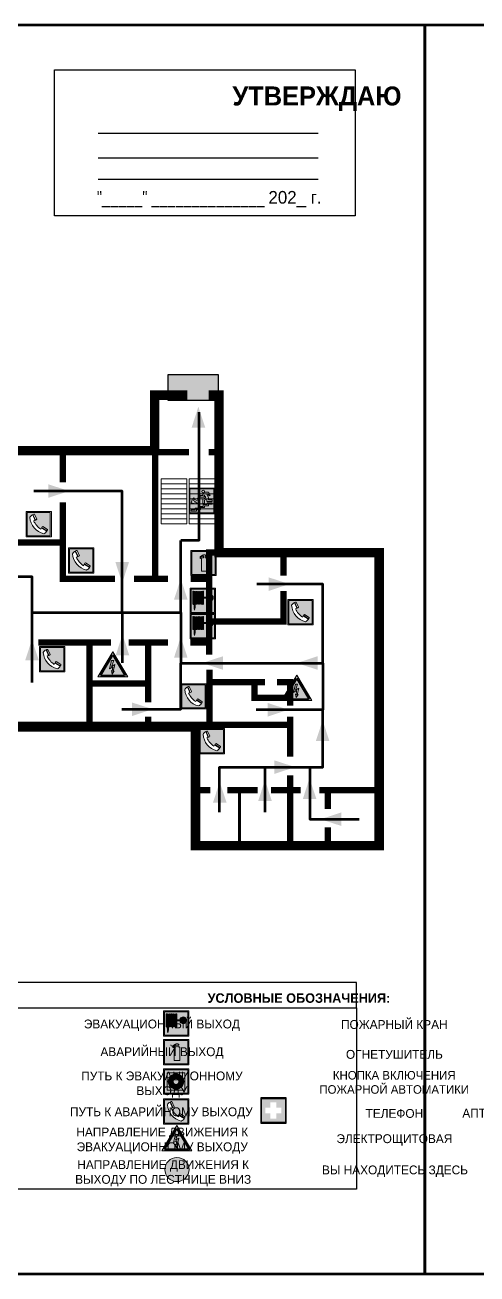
# Model space of a CAD drawing. Header units: millimetres. Extents: x 13810 to 67229, y 12374 to 21950.
# Drawn here: x 27492.9 to 27635.8, y 18689 to 19084 of the extents above; entities that cross this region are included whole.
import ezdxf

# ---------------------------------------------------------------- set-up
doc = ezdxf.new("R2010")
doc.units = ezdxf.units.MM
doc.layers.add('План_Штампы', color=7, linetype='Continuous')
doc.styles.add('обычный', font='arial.ttf')

# ---------------------------------------------------------------- blocks, each defined once
blk = doc.blocks.new('A$C456E1F9C')
at = {"lineweight": 5}
h = blk.add_hatch(color=242, dxfattribs=at)
h.paths.add_polyline_path([(0.51, -1.47), (0.51, -13.26), (12.29, -13.26), (12.29, -1.47)])
h.paths.add_polyline_path([(5.42, -4.95, -0.254479), (4.78, -5.4), (3.52, -2.53, -0.209735), (4.23, -2.4)], flags=16)
h.paths.add_polyline_path([(8.53, -8.6), (10.87, -10.17), (10.54, -10.76), (8.03, -9.13, -0.192251)], flags=16)
h.paths.add_polyline_path([(4.61, -5.49, 0.005518), (3.87, -5.72, 0.128647), (7.49, -10.01, 0.00809), (7.83, -9.33), (10.47, -10.97, -0.16736), (8.99, -12.25, -0.327862), (1.95, -3.95, -0.166952), (3.36, -2.62)], flags=16)
at = {"color": 242, "lineweight": 5}
for p, q in [((0, -13.77), (0, -0.97)), ((12.8, -0.97), (0, -0.97)), ((4.61, -5.49), (3.36, -2.62)), ((3.52, -2.53), (4.78, -5.4)), ((4.23, -2.4), (5.42, -4.95)), ((12.8, -13.77), (12.8, -0.97)), ((7.83, -9.33), (10.47, -10.97)), ((8.03, -9.13), (10.54, -10.76)), ((10.81, -10.12), (8.53, -8.6)), ((10.54, -10.76), (10.8, -10.3)), ((10.8, -10.3), (10.81, -10.12)), ((0, -13.77), (12.8, -13.77))]:
    blk.add_line(p, q, dxfattribs=at)
blk.add_lwpolyline([(0.51, -1.47), (12.29, -1.47), (12.29, -13.26), (0.51, -13.26)], close=True, dxfattribs=at)
for centre, radius, start, end in [((4.59, -5.34), 2.99, 114.28453, 152.19739), ((11.12, -3.31), 9.19, 183.99153, 256.60086), ((4.02, -3.27), 0.891, 76.32839, 123.70924), ((14.98, -39.1), 35.17, 107.14873, 108.41345), ((13.86, -0.94), 11.08, 205.55365, 234.87622), ((4.68, -4.59), 0.824, 276.9621, 334.07228), ((-13.31, 0.8), 23.44, 332.54871, 334.40268), ((8.94, -9.5), 0.989, 114.40924, 157.93883), ((7.87, -9.46), 3, 291.92908, 329.9329)]:
    blk.add_arc(centre, radius, start, end, dxfattribs=at)
blk = doc.blocks.new('A$C3E6D3DDE')
at = {"lineweight": 5}
h = blk.add_hatch(color=40, dxfattribs=at)
h.paths.add_polyline_path([(24.1, 1.45), (16.46, -11.35), (31.74, -11.35)])
h.paths.add_polyline_path([(24.09, -0.46), (30.03, -10.41), (18.14, -10.41)], flags=16)
h.paths.add_polyline_path([(24.54, -3.08), (23.41, -6.02), (25.13, -5.01), (24.33, -8.5), (24.82, -8.27), (23.79, -9.86), (23.4, -8.04), (23.8, -8.43), (24.04, -6.29), (22.39, -7.25), (23.44, -3.08)], flags=0)
h = blk.add_hatch(color=256, dxfattribs=at)
h.paths.add_polyline_path([(24.37, 0.03, 0.567511), (23.82, 0.03), (17.59, -10.4, 0.582454), (17.86, -10.88), (30.32, -10.88, 0.582149), (30.6, -10.4)])
h.paths.add_polyline_path([(24.09, -0.46), (18.14, -10.41), (30.03, -10.41)], flags=16)
h.paths.add_polyline_path([(24.54, -3.08), (23.41, -6.02), (25.13, -5.01), (24.33, -8.5), (24.82, -8.27), (23.79, -9.86), (23.4, -8.04), (23.8, -8.43), (24.04, -6.29), (22.39, -7.25), (23.44, -3.08)], flags=0)
h = blk.add_hatch(color=40, dxfattribs=at)
h.paths.add_polyline_path([(24.09, -0.46), (18.14, -10.41), (30.03, -10.41)])
h.paths.add_polyline_path([(24.82, -8.27), (23.79, -9.86), (23.4, -8.04), (23.8, -8.43), (24.04, -6.29), (22.39, -7.25), (23.44, -3.08), (24.54, -3.08), (23.41, -6.02), (25.13, -5.01), (24.33, -8.5)], flags=16)
at = {"color": 40, "lineweight": 5}
for p, q in [((16.46, -11.35), (24.1, 1.45)), ((24.1, 1.45), (31.74, -11.35))]:
    blk.add_line(p, q, dxfattribs=at)
at = {"lineweight": 5}
for p, q in [((17.59, -10.4), (23.82, 0.03)), ((24.37, 0.03), (30.6, -10.4)), ((18.14, -10.41), (24.09, -0.46)), ((23.44, -3.08), (22.39, -7.25)), ((22.39, -7.25), (24.04, -6.29)), ((23.41, -6.02), (24.54, -3.08)), ((25.13, -5.01), (23.41, -6.02)), ((24.54, -3.08), (23.44, -3.08)), ((24.04, -6.29), (23.8, -8.43)), ((24.09, -0.46), (30.03, -10.41)), ((24.33, -8.5), (25.13, -5.01)), ((17.86, -10.88), (30.32, -10.88)), ((18.14, -10.41), (30.03, -10.41)), ((23.8, -8.43), (23.4, -8.04)), ((23.4, -8.04), (23.79, -9.86)), ((23.79, -9.86), (24.82, -8.27)), ((24.82, -8.27), (24.33, -8.5))]:
    blk.add_line(p, q, dxfattribs=at)
at = {"color": 50, "lineweight": 5}
blk.add_line((31.74, -11.35), (16.46, -11.35), dxfattribs=at)
blk = doc.blocks.new('A$C37112FD5')
at = {"true_color": 0xf5f5ff}
h = blk.add_hatch(color=7, dxfattribs=at)
h.dxf.hatch_style = 1
h.paths.add_polyline_path([(12.8, -7.4), (0, -7.4), (0, -20.2), (12.8, -20.2)])
h.paths.add_polyline_path([(12.29, -7.91), (12.29, -19.69), (0.51, -19.69), (0.51, -7.91)], flags=16)
h.paths.add_polyline_path([(4.98, -9.04, -0.42597), (5.17, -9.22), (5.17, -12.25), (5.17, -15.29, -0.432244), (4.98, -15.47), (4.83, -15.47, -0.42597), (4.64, -15.29), (4.64, -12.25), (4.64, -9.22, -0.432244), (4.83, -9.04)], flags=0)
h.paths.add_polyline_path([(4.28, -9.22), (4.28, -12.25), (4.28, -15.29, -0.432244), (4.09, -15.47), (3.94, -15.47, -0.42597), (3.75, -15.29), (3.75, -12.25), (3.75, -9.22, -0.432244), (3.94, -9.04), (4.09, -9.04, -0.42597)], flags=0)
h.paths.add_polyline_path([(5.72, -9.04), (5.87, -9.04, -0.42597), (6.06, -9.22), (6.06, -12.25), (6.06, -15.29, -0.432244), (5.87, -15.47), (5.72, -15.47, -0.42597), (5.53, -15.29), (5.53, -12.25), (5.53, -9.22, -0.432244)], flags=0)
h.paths.add_polyline_path([(6.42, -8.9), (6.5, -8.9, -0.42597), (6.69, -9.08), (6.69, -12.03), (8.21, -12.03, -15.824349), (8.21, -12.47), (6.69, -12.47), (6.69, -15.42, -0.432244), (6.5, -15.6), (6.42, -15.6)], flags=0)
h.paths.add_polyline_path([(3.39, -9.22), (3.39, -12.25), (3.39, -15.29, -0.432244), (3.2, -15.47), (3.05, -15.47, -0.42597), (2.85, -15.29), (2.85, -12.25), (2.85, -9.22, -0.432244), (3.05, -9.04), (3.2, -9.04, -0.42597)], flags=0)
h.paths.add_polyline_path([(2.5, -9.22), (2.5, -16.71), (1.96, -16.71), (1.96, -9.22, -0.432244), (2.15, -9.04), (2.31, -9.04, -0.42597)], flags=0)
h.paths.add_polyline_path([(1.61, -8.9), (1.61, -15.6), (1.57, -15.6, -0.42597), (1.37, -15.42), (1.37, -12.03), (1.37, -9.09, -0.432244), (1.57, -8.9)], flags=0)
h.paths.add_polyline_path([(9.76, -10.81), (9.76, -12.03), (8.49, -12.03, -0.336371)], flags=0)
h.paths.add_polyline_path([(8.49, -12.47), (9.76, -12.47), (9.76, -13.7, -0.336371)], flags=0)
h.paths.add_polyline_path([(10.11, -10.81, -0.336371), (11.38, -12.03), (10.11, -12.03)], flags=0)
h.paths.add_polyline_path([(10.11, -12.47), (11.38, -12.47, -0.336371), (10.11, -13.7)], flags=0)
h.paths.add_polyline_path([(2.5, -16.84), (2.5, -17.05), (1.97, -17.05), (1.97, -16.84)], flags=0)
h.paths.add_polyline_path([(2.5, -17.24, -0.033778), (2.24, -18.6, -0.033778), (1.97, -17.24)], flags=0)
h = blk.add_hatch(color=242)
h.dxf.hatch_style = 1
h.paths.add_polyline_path([(12.29, -7.91), (0.51, -7.91), (0.51, -19.69), (12.29, -19.69)])
h.paths.add_polyline_path([(6.42, -15.6), (6.42, -8.9), (6.5, -8.9, -0.42597), (6.69, -9.08), (6.69, -12.03), (8.21, -12.03, -15.824349), (8.21, -12.47), (6.69, -12.47), (6.69, -15.42, -0.432244), (6.5, -15.6)], flags=16)
h.paths.add_polyline_path([(5.87, -15.47), (5.72, -15.47, -0.42597), (5.53, -15.29), (5.53, -12.25), (5.53, -9.22, -0.432244), (5.72, -9.04), (5.87, -9.04, -0.42597), (6.06, -9.22), (6.06, -12.25), (6.06, -15.29, -0.432244)], flags=16)
h.paths.add_polyline_path([(4.98, -15.47), (4.83, -15.47, -0.42597), (4.64, -15.29), (4.64, -12.25), (4.64, -9.22, -0.432244), (4.83, -9.04), (4.98, -9.04, -0.42597), (5.17, -9.22), (5.17, -12.25), (5.17, -15.29, -0.432244)], flags=16)
h.paths.add_polyline_path([(4.09, -15.47), (3.94, -15.47, -0.42597), (3.75, -15.29), (3.75, -12.25), (3.75, -9.22, -0.432244), (3.94, -9.04), (4.09, -9.04, -0.42597), (4.28, -9.22), (4.28, -12.25), (4.28, -15.29, -0.432244)], flags=16)
h.paths.add_polyline_path([(3.2, -15.47), (3.05, -15.47, -0.42597), (2.85, -15.29), (2.85, -12.25), (2.85, -9.22, -0.432244), (3.05, -9.04), (3.2, -9.04, -0.42597), (3.39, -9.22), (3.39, -12.25), (3.39, -15.29, -0.432244)], flags=16)
h.paths.add_polyline_path([(2.5, -17.05), (1.97, -17.05), (1.97, -16.84), (2.5, -16.84)], flags=16)
h.paths.add_polyline_path([(2.5, -17.24, -0.033778), (2.24, -18.6, -0.033778), (1.97, -17.24)], flags=16)
h.paths.add_polyline_path([(2.5, -16.71), (1.96, -16.71), (1.96, -9.22, -0.432244), (2.15, -9.04), (2.31, -9.04, -0.42597), (2.5, -9.22)], flags=16)
h.paths.add_polyline_path([(1.61, -15.6), (1.57, -15.6, -0.42597), (1.37, -15.42), (1.37, -12.03), (1.37, -9.09, -0.432244), (1.57, -8.9), (1.61, -8.9)], flags=16)
h.paths.add_polyline_path([(8.49, -12.47), (9.76, -12.47), (9.76, -13.7, -0.336371)], flags=0)
h.paths.add_polyline_path([(10.11, -13.7), (10.11, -12.47), (11.38, -12.47, -0.336371)], flags=0)
h.paths.add_polyline_path([(8.49, -12.03, -0.336371), (9.76, -10.81), (9.76, -12.03)], flags=0)
h.paths.add_polyline_path([(10.11, -12.03), (10.11, -10.81, -0.336371), (11.38, -12.03)], flags=0)
h = blk.add_hatch(color=7, dxfattribs=at)
h.dxf.hatch_style = 1
h.paths.add_polyline_path([(1.61, -8.9), (1.57, -8.9, 0.432244), (1.37, -9.09), (1.37, -12.03), (1.37, -15.42, 0.42597), (1.57, -15.6), (1.61, -15.6)])
h.paths.add_polyline_path([(2.5, -9.22, 0.42597), (2.31, -9.04), (2.15, -9.04, 0.432244), (1.96, -9.22), (1.96, -16.71), (2.5, -16.71)])
h.paths.add_polyline_path([(2.5, -16.84), (1.97, -16.84), (1.97, -17.05), (2.5, -17.05)])
h.paths.add_polyline_path([(2.5, -17.24), (1.97, -17.24, 0.033778), (2.24, -18.6, 0.033778)])
h.paths.add_polyline_path([(3.39, -12.25), (3.39, -9.22, 0.42597), (3.2, -9.04), (3.05, -9.04, 0.432244), (2.85, -9.22), (2.85, -12.25), (2.85, -15.29, 0.42597), (3.05, -15.47), (3.2, -15.47, 0.432244), (3.39, -15.29)])
h.paths.add_polyline_path([(4.28, -12.25), (4.28, -9.22, 0.42597), (4.09, -9.04), (3.94, -9.04, 0.432244), (3.75, -9.22), (3.75, -12.25), (3.75, -15.29, 0.42597), (3.94, -15.47), (4.09, -15.47, 0.432244), (4.28, -15.29)])
h.paths.add_polyline_path([(5.17, -12.25), (5.17, -9.22, 0.42597), (4.98, -9.04), (4.83, -9.04, 0.432244), (4.64, -9.22), (4.64, -12.25), (4.64, -15.29, 0.42597), (4.83, -15.47), (4.98, -15.47, 0.432244), (5.17, -15.29)])
h.paths.add_polyline_path([(6.06, -12.25), (6.06, -9.22, 0.42597), (5.87, -9.04), (5.72, -9.04, 0.432244), (5.53, -9.22), (5.53, -12.25), (5.53, -15.29, 0.42597), (5.72, -15.47), (5.87, -15.47, 0.432244), (6.06, -15.29)])
h.paths.add_polyline_path([(6.69, -12.47), (8.21, -12.47, 15.824349), (8.21, -12.03), (6.69, -12.03), (6.69, -9.08, 0.42597), (6.5, -8.9), (6.42, -8.9), (6.42, -15.6), (6.5, -15.6, 0.432244), (6.69, -15.42)])
h.paths.add_polyline_path([(8.49, -12.47), (9.76, -12.47), (9.76, -13.7, -0.336371)], flags=16)
h.paths.add_polyline_path([(8.49, -12.03, -0.336371), (9.76, -10.81), (9.76, -12.03)], flags=16)
h.paths.add_polyline_path([(10.11, -12.47), (11.38, -12.47, -0.336371), (10.11, -13.7)], flags=16)
h.paths.add_polyline_path([(10.11, -12.03), (10.11, -10.81, -0.336371), (11.38, -12.03)], flags=16)
h = blk.add_hatch(color=242)
h.dxf.hatch_style = 1
h.paths.add_polyline_path([(9.76, -10.81, 0.336371), (8.49, -12.03), (9.76, -12.03)])
h.paths.add_polyline_path([(10.11, -10.81), (10.11, -12.03), (11.38, -12.03, 0.336371)])
h.paths.add_polyline_path([(11.38, -12.47), (10.11, -12.47), (10.11, -13.7, 0.336371)])
h.paths.add_polyline_path([(9.76, -12.47), (8.49, -12.47, 0.336371), (9.76, -13.7)])
at = {"color": 242, "lineweight": 5}
for p, q in [((0, -20.2), (0, -7.4)), ((0, -7.4), (12.8, -7.4)), ((1.37, -12.03), (1.37, -9.08)), ((1.37, -12.03), (1.37, -15.42)), ((1.57, -8.9), (1.61, -8.9)), ((1.61, -8.9), (1.61, -15.6)), ((1.96, -16.71), (1.96, -9.22)), ((2.15, -9.04), (2.31, -9.04)), ((2.5, -16.71), (2.5, -9.22)), ((2.85, -12.25), (2.85, -9.22)), ((2.85, -12.25), (2.85, -15.29)), ((3.05, -9.04), (3.2, -9.04)), ((3.39, -12.25), (3.39, -9.22)), ((3.39, -12.25), (3.39, -15.29)), ((3.75, -12.25), (3.75, -9.22)), ((3.75, -12.25), (3.75, -15.29)), ((3.94, -9.04), (4.09, -9.04)), ((4.28, -12.25), (4.28, -9.22)), ((4.28, -12.25), (4.28, -15.29)), ((4.64, -12.25), (4.64, -9.22)), ((4.64, -12.25), (4.64, -15.29)), ((4.83, -9.04), (4.98, -9.04)), ((5.17, -12.25), (5.17, -9.22)), ((5.17, -12.25), (5.17, -15.29)), ((5.53, -12.25), (5.53, -9.22)), ((5.53, -12.25), (5.53, -15.29)), ((5.72, -9.04), (5.87, -9.04)), ((6.06, -12.25), (6.06, -9.22)), ((6.06, -12.25), (6.06, -15.29)), ((6.42, -8.9), (6.42, -15.6)), ((6.5, -8.9), (6.42, -8.9)), ((6.69, -12.03), (6.69, -9.08)), ((8.21, -12.03), (6.69, -12.03)), ((8.21, -12.47), (6.69, -12.47)), ((6.69, -12.47), (6.69, -15.42)), ((9.76, -12.03), (8.49, -12.03)), ((9.76, -12.47), (8.49, -12.47)), ((9.76, -10.81), (9.76, -12.03)), ((9.76, -12.47), (9.76, -13.7)), ((10.11, -10.81), (10.11, -12.03)), ((11.38, -12.03), (10.11, -12.03)), ((11.38, -12.47), (10.11, -12.47)), ((10.11, -12.47), (10.11, -13.7)), ((12.8, -20.2), (12.8, -7.4)), ((1.57, -15.6), (1.61, -15.6)), ((1.96, -16.71), (2.5, -16.71)), ((1.97, -16.84), (2.5, -16.84)), ((1.97, -17.05), (1.97, -16.84)), ((2.5, -17.05), (1.97, -17.05)), ((1.97, -17.24), (2.5, -17.24)), ((2.5, -16.84), (2.5, -17.05)), ((3.05, -15.47), (3.2, -15.47)), ((3.94, -15.47), (4.09, -15.47)), ((4.83, -15.47), (4.98, -15.47)), ((5.72, -15.47), (5.87, -15.47)), ((6.42, -15.6), (6.5, -15.6)), ((0, -20.2), (12.8, -20.2))]:
    blk.add_line(p, q, dxfattribs=at)
blk.add_lwpolyline([(0.51, -7.91), (12.29, -7.91), (12.29, -19.69), (0.51, -19.69)], close=True, dxfattribs=at)
for centre, radius, start, end in [((1.56, -9.09), 0.182, 87.10267, 180.60715), ((2.15, -9.22), 0.182, 87.10267, 180.60715), ((2.32, -9.22), 0.182, 359.39285, 92.89733), ((3.04, -9.22), 0.182, 87.10267, 180.60715), ((3.21, -9.22), 0.182, 359.39285, 92.89733), ((3.93, -9.22), 0.182, 87.10267, 180.60715), ((4.1, -9.22), 0.182, 359.39285, 92.89733), ((4.82, -9.22), 0.182, 87.10267, 180.60715), ((4.99, -9.22), 0.182, 359.39285, 92.89733), ((5.71, -9.22), 0.182, 87.10267, 180.60715), ((5.88, -9.22), 0.182, 359.39285, 92.89733), ((6.51, -9.09), 0.182, 359.39285, 92.89733), ((9.93, -12.25), 1.74, 187.23185, 172.76815), ((9.93, -12.25), 1.46, 96.99266, 171.35851), ((9.93, -12.25), 1.46, 188.64149, 263.00734), ((9.93, -12.25), 1.46, 8.64149, 83.00734), ((9.93, -12.25), 1.46, 276.99266, 351.35851), ((1.56, -15.42), 0.182, 179.39285, 272.89733), ((12.17, -15.98), 10.27, 187.04098, 194.7793), ((-7.7, -15.98), 10.27, 345.2207, 352.95902), ((3.04, -15.29), 0.182, 179.39285, 272.89733), ((3.21, -15.29), 0.182, 267.10267, 0.60715), ((3.93, -15.29), 0.182, 179.39285, 272.89733), ((4.1, -15.29), 0.182, 267.10267, 0.60715), ((4.82, -15.29), 0.182, 179.39285, 272.89733), ((4.99, -15.29), 0.182, 267.10267, 0.60715), ((5.71, -15.29), 0.182, 179.39285, 272.89733), ((5.88, -15.29), 0.182, 267.10267, 0.60715), ((6.51, -15.42), 0.182, 267.10267, 0.60715)]:
    blk.add_arc(centre, radius, start, end, dxfattribs=at)
blk = doc.blocks.new('A$C7B4425F7')
at = {"true_color": 0xffffff}
blk.add_hatch(color=7, dxfattribs=at).paths.add_polyline_path([(0, 0), (-16, 0), (-16, -8), (0, -8)])
h = blk.add_hatch(color=126)
h.paths.add_polyline_path([(-0.2, -0.2), (-15.8, -0.2), (-15.8, -7.8), (-0.2, -7.8)])
h.paths.add_polyline_path([(-11.76, -2.03), (-11.76, -3.66), (-11.17, -3.66, -0.568275), (-11.17, -6.18), (-12.58, -6.18), (-12.58, -2.03)], flags=16)
h.paths.add_polyline_path([(-13.33, -4.12, -0.495768), (-13.59, -6.18), (-15.03, -6.18), (-15.03, -2.03), (-13.59, -2.03, -0.487973)], flags=16)
h.paths.add_polyline_path([(-10.25, -2.03), (-9.48, -2.03), (-9.48, -6.18), (-10.25, -6.18)], flags=16)
h.paths.add_polyline_path([(-13.84, -3.69), (-14.24, -3.69), (-14.24, -3.03), (-13.9, -3.03, -0.692621)], flags=0)
h.paths.add_polyline_path([(-9.15, -2.03), (-8.4, -2.03), (-8.04, -3.07), (-7.68, -2.03), (-6.93, -2.03), (-7.64, -4.1), (-6.93, -6.18), (-7.68, -6.18), (-8.04, -5.14), (-8.4, -6.18), (-9.15, -6.18), (-8.44, -4.1)], flags=16)
h.paths.add_polyline_path([(-11.76, -4.46), (-11.42, -4.46, -0.692621), (-11.36, -5.12), (-11.76, -5.12)], flags=0)
h.paths.add_polyline_path([(-13.9, -5.2), (-14.24, -5.2), (-14.24, -4.55), (-13.84, -4.55, -0.708038)], flags=0)
edge = h.paths.add_edge_path(flags=16)
edge.add_ellipse((-5.51, -4.08), major_axis=(0, 2.05), ratio=0.586184, start_angle=0, end_angle=360)
edge = h.paths.add_edge_path(flags=0)
edge.add_ellipse((-5.51, -4.08), major_axis=(0, 1.14), ratio=0.454828, start_angle=0, end_angle=360)
h.paths.add_polyline_path([(-4.13, -4.96, 0.377264), (-3.48, -4.52, 0.0555), (-3.16, -2.03), (-1.66, -2.03), (-1.66, -4.96), (-0.96, -4.96), (-0.96, -7.01), (-1.75, -7.01), (-1.75, -6.18), (-3.3, -6.18), (-3.3, -7.02), (-4.13, -7.02)], flags=16)
h.paths.add_polyline_path([(-2.73, -2.91), (-2.28, -2.91), (-2.28, -4.96), (-3.05, -4.96, 0.079136)], flags=0)
at = {"color": 126}
blk.add_lwpolyline([(-16, -8), (0, -8), (0, 0), (-16, 0)], close=True, dxfattribs=at)
blk = doc.blocks.new('вниз 3')
at = {"lineweight": 0, "true_color": 0xffffff}
h = blk.add_hatch(color=7, dxfattribs=at)
h.dxf.hatch_style = 1
h.paths.add_polyline_path([(40997.5, -4475.69), (40997.25, -4475.28), (40995.76, -4476.15), (40995.97, -4475.23), (40995.39, -4475.56), (40995.05, -4476.83), (40996.33, -4477.17), (40996.91, -4476.83), (40996, -4476.55)], flags=0)
h.paths.add_polyline_path([(40999.81, -4473.95), (41000.22, -4473.95), (41000.64, -4474.67), (41001.03, -4474.43), (41000.46, -4473.49), (41000.42, -4473.49), (40999.43, -4473.49), (40998.68, -4473.92), (40998.68, -4474.57), (40997.88, -4474.57), (40997.88, -4475), (40999.14, -4475), (40999.14, -4474.43), (40999.14, -4474.38), (40999.59, -4475.15), (40998.72, -4475.67), (40998.72, -4477.06), (40999.24, -4477.06), (40999.24, -4475.96), (40999.95, -4475.56), (40999.95, -4476.43), (41001.61, -4476.43), (41001.61, -4475.88), (41000.47, -4475.88), (41000.47, -4475.12)], flags=0)
h.paths.add_polyline_path([(40999.2, -4473.24, 1), (40998.35, -4473.24, 1)], flags=0)
h.paths.add_polyline_path([(41000.46, -4477.26), (41001.69, -4477.26), (41001.69, -4476.84), (41000.03, -4476.84), (41000.03, -4477.39), (40998.78, -4477.39), (40998.78, -4477.95), (40997.53, -4477.95), (40997.53, -4478.5), (40996.29, -4478.5), (40996.29, -4479.06), (40995.05, -4479.06), (40995.05, -4479.48), (40995.29, -4479.48), (40996.72, -4479.48), (40996.72, -4478.92), (40997.97, -4478.92), (40997.97, -4478.36), (40999.2, -4478.36), (40999.2, -4477.81), (41000.46, -4477.81)], flags=0)
h.paths.add_polyline_path([(41002.37, -4472.17), (40994.37, -4472.17), (40994.37, -4480.17), (41002.37, -4480.17)])
h.paths.add_polyline_path([(41002.16, -4479.96), (40994.57, -4479.96), (40994.57, -4472.37), (41002.16, -4472.37)], flags=16)
h.paths.add_polyline_path([(41001.61, -4475.88), (41001.61, -4476.43), (40999.95, -4476.43), (40999.95, -4475.56), (40999.24, -4475.96), (40999.24, -4477.06), (40998.72, -4477.06), (40998.72, -4475.67), (40999.59, -4475.15), (40999.14, -4474.38), (40999.14, -4474.43), (40999.14, -4475), (40997.88, -4475), (40997.88, -4474.57), (40998.68, -4474.57), (40998.68, -4473.92), (40999.43, -4473.49), (41000.42, -4473.49), (41000.46, -4473.49), (41001.03, -4474.43), (41000.64, -4474.67), (41000.22, -4473.95), (40999.81, -4473.95), (41000.47, -4475.12), (41000.47, -4475.88)], flags=0)
h.paths.add_polyline_path([(41001.69, -4476.84), (41001.69, -4477.26), (41000.46, -4477.26), (41000.46, -4477.81), (40999.2, -4477.81), (40999.2, -4478.36), (40997.97, -4478.36), (40997.97, -4478.92), (40996.72, -4478.92), (40996.72, -4479.48), (40995.05, -4479.48), (40995.05, -4479.06), (40996.29, -4479.06), (40996.29, -4478.5), (40997.53, -4478.5), (40997.53, -4477.95), (40998.78, -4477.95), (40998.78, -4477.39), (41000.03, -4477.39), (41000.03, -4476.84)], flags=0)
h.paths.add_polyline_path([(40998.35, -4473.24, -1), (40999.2, -4473.24, -1)], flags=0)
h.paths.add_polyline_path([(40997.5, -4475.69), (40996, -4476.55), (40996.91, -4476.83), (40996.33, -4477.17), (40995.05, -4476.83), (40995.39, -4475.56), (40995.97, -4475.23), (40995.76, -4476.15), (40997.25, -4475.28)], flags=0)
at = {"lineweight": 0}
h = blk.add_hatch(color=126, dxfattribs=at)
h.dxf.hatch_style = 1
h.paths.add_polyline_path([(41002.16, -4472.37), (40994.57, -4472.37), (40994.57, -4479.96), (41002.16, -4479.96)])
h.paths.add_polyline_path([(40995.97, -4475.23), (40995.76, -4476.15), (40997.25, -4475.28), (40997.5, -4475.69), (40996, -4476.55), (40996.91, -4476.83), (40996.33, -4477.17), (40995.05, -4476.83), (40995.39, -4475.56)], flags=16)
h.paths.add_polyline_path([(40997.88, -4474.57), (40998.68, -4474.57), (40998.68, -4473.92), (40999.43, -4473.49), (41000.42, -4473.49), (41000.46, -4473.49), (41001.03, -4474.43), (41000.64, -4474.67), (41000.22, -4473.95), (40999.81, -4473.95), (41000.47, -4475.12), (41000.47, -4475.88), (41001.61, -4475.88), (41001.61, -4476.43), (40999.95, -4476.43), (40999.95, -4475.56), (40999.24, -4475.96), (40999.24, -4477.06), (40998.72, -4477.06), (40998.72, -4475.67), (40999.59, -4475.15), (40999.14, -4474.38), (40999.14, -4474.43), (40999.14, -4475), (40997.88, -4475)], flags=16)
h.paths.add_polyline_path([(40998.35, -4473.24, -1), (40999.2, -4473.24, -1)], flags=16)
h.paths.add_polyline_path([(40997.53, -4477.95), (40998.78, -4477.95), (40998.78, -4477.39), (41000.03, -4477.39), (41000.03, -4476.84), (41001.69, -4476.84), (41001.69, -4477.26), (41000.46, -4477.26), (41000.46, -4477.81), (40999.2, -4477.81), (40999.2, -4478.36), (40997.97, -4478.36), (40997.97, -4478.92), (40996.72, -4478.92), (40996.72, -4479.48), (40995.05, -4479.48), (40995.05, -4479.06), (40996.29, -4479.06), (40996.29, -4478.5), (40997.53, -4478.5)], flags=16)
at = {"lineweight": 0, "true_color": 0xffffff}
h = blk.add_hatch(color=7, dxfattribs=at)
h.dxf.hatch_style = 1
h.paths.add_polyline_path([(40999.2, -4473.24, 1), (40998.35, -4473.24, 1)])
h.paths.add_polyline_path([(40999.81, -4473.95), (41000.22, -4473.95), (41000.64, -4474.67), (41001.03, -4474.43), (41000.46, -4473.49), (41000.42, -4473.49), (40999.43, -4473.49), (40998.68, -4473.92), (40998.68, -4474.57), (40997.88, -4474.57), (40997.88, -4475), (40999.14, -4475), (40999.14, -4474.43), (40999.14, -4474.38), (40999.59, -4475.15), (40998.72, -4475.67), (40998.72, -4477.06), (40999.24, -4477.06), (40999.24, -4475.96), (40999.95, -4475.56), (40999.95, -4476.43), (41001.61, -4476.43), (41001.61, -4475.88), (41000.47, -4475.88), (41000.47, -4475.12)])
h.paths.add_polyline_path([(40999.2, -4477.81), (41000.46, -4477.81), (41000.46, -4477.26), (41001.69, -4477.26), (41001.69, -4476.84), (41000.03, -4476.84), (41000.03, -4477.39), (40998.78, -4477.39), (40998.78, -4477.95), (40997.53, -4477.95), (40997.53, -4478.5), (40996.29, -4478.5), (40996.29, -4479.06), (40995.05, -4479.06), (40995.05, -4479.48), (40995.29, -4479.48), (40996.72, -4479.48), (40996.72, -4478.92), (40997.97, -4478.92), (40997.97, -4478.36), (40999.2, -4478.36)])
h.paths.add_polyline_path([(40997.5, -4475.69), (40997.25, -4475.28), (40995.76, -4476.15), (40995.97, -4475.23), (40995.39, -4475.56), (40995.05, -4476.83), (40996.33, -4477.17), (40996.91, -4476.83), (40996, -4476.55)])
at = {"color": 126, "lineweight": 0}
for points in [[(40994.37, -4472.17), (41002.37, -4472.17), (41002.37, -4480.17), (40994.37, -4480.17)], [(40994.57, -4472.37), (41002.16, -4472.37), (41002.16, -4479.96), (40994.57, -4479.96)]]:
    blk.add_lwpolyline(points, close=True, dxfattribs=at)
for points in [[(40995.05, -4476.83), (40995.39, -4475.56), (40995.97, -4475.23), (40995.76, -4476.15), (40997.25, -4475.28), (40997.5, -4475.69), (40996, -4476.55), (40996.91, -4476.83), (40996.33, -4477.17), (40995.05, -4476.83)], [(40999.14, -4474.43), (40999.14, -4475), (40997.88, -4475), (40997.88, -4474.57), (40998.68, -4474.57), (40998.68, -4473.92), (40999.43, -4473.49), (41000.42, -4473.49), (41000.46, -4473.49), (41001.03, -4474.43), (41000.64, -4474.67), (41000.22, -4473.95), (40999.81, -4473.95), (41000.47, -4475.12), (41000.47, -4475.88), (41001.61, -4475.88), (41001.61, -4476.43), (40999.95, -4476.43), (40999.95, -4475.56), (40999.24, -4475.96), (40999.24, -4477.06), (40998.72, -4477.06), (40998.72, -4475.67), (40999.59, -4475.15), (40999.14, -4474.38), (40999.14, -4474.43)], [(40995.29, -4479.48), (40995.05, -4479.48), (40995.05, -4479.06), (40996.29, -4479.06), (40996.29, -4478.5), (40997.53, -4478.5), (40997.53, -4477.95), (40998.78, -4477.95), (40998.78, -4477.39), (41000.03, -4477.39), (41000.03, -4476.84), (41001.69, -4476.84), (41001.69, -4477.26), (41000.46, -4477.26), (41000.46, -4477.81), (40999.2, -4477.81), (40999.2, -4478.36), (40997.97, -4478.36), (40997.97, -4478.92), (40996.72, -4478.92), (40996.72, -4479.48), (40995.05, -4479.48)]]:
    blk.add_lwpolyline(points, dxfattribs=at)
blk.add_circle((40998.77, -4473.24), 0.426, dxfattribs=at)
blk = doc.blocks.new('A$C3AD82952')
at = {"true_color": 0xf5f5ff}
h = blk.add_hatch(color=7, dxfattribs=at)
h.dxf.hatch_style = 1
h.paths.add_polyline_path([(8.21, 8.73, 0.414214), (7.89, 9.05), (7.22, 9.05), (7.22, 9.92), (7.59, 9.92, 1), (7.57, 10.36), (7.22, 10.36), (7.22, 10.6), (6.43, 10.6), (6.43, 10.36), (6.01, 10.36), (4.74, 9.59), (4.74, 8.69), (4.98, 8.73), (4.98, 9.26), (6.12, 9.91), (6.43, 9.91), (6.43, 9.05), (5.76, 9.05, 0.414214), (5.44, 8.73), (5.44, 2.2), (8.21, 2.2)], flags=0)
h.paths.add_polyline_path([(12.8, 12.8), (0, 12.8), (0, 0), (12.8, 0)])
h.paths.add_polyline_path([(0.51, 12.29), (12.29, 12.29), (12.29, 0.51), (0.51, 0.51)], flags=16)
h.paths.add_polyline_path([(4.74, 9.59), (6.01, 10.36), (6.43, 10.36), (6.43, 10.6), (7.22, 10.6), (7.22, 10.36), (7.59, 10.36, -0.94586), (7.59, 9.92), (7.22, 9.92), (7.22, 9.05), (7.89, 9.05, -0.414214), (8.21, 8.73), (8.21, 2.2), (5.44, 2.2), (5.44, 8.73, -0.414214), (5.76, 9.05), (6.43, 9.05), (6.43, 9.91), (6.12, 9.91), (4.98, 9.26), (4.98, 8.73), (4.74, 8.69)], flags=0)
h = blk.add_hatch(color=242)
h.dxf.hatch_style = 1
h.paths.add_polyline_path([(12.29, 12.29), (0.51, 12.29), (0.51, 0.51), (12.29, 0.51)])
h.paths.add_polyline_path([(4.74, 8.69), (4.74, 9.59), (6.01, 10.36), (6.43, 10.36), (6.43, 10.6), (7.22, 10.6), (7.22, 10.36), (7.59, 10.36, -0.94586), (7.59, 9.92), (7.22, 9.92), (7.22, 9.05), (7.89, 9.05, -0.414214), (8.21, 8.73), (8.21, 2.2), (5.44, 2.2), (5.44, 8.73, -0.414214), (5.76, 9.05), (6.43, 9.05), (6.43, 9.91), (6.12, 9.91), (4.98, 9.26), (4.98, 8.73)], flags=16)
h = blk.add_hatch(color=7, dxfattribs=at)
h.dxf.hatch_style = 1
h.paths.add_polyline_path([(8.21, 8.73, 0.414214), (7.89, 9.05), (7.22, 9.05), (7.22, 9.92), (7.59, 9.92, 1), (7.57, 10.36), (7.22, 10.36), (7.22, 10.6), (6.43, 10.6), (6.43, 10.36), (6.01, 10.36), (4.74, 9.59), (4.74, 8.69), (4.98, 8.73), (4.98, 9.26), (6.12, 9.91), (6.43, 9.91), (6.43, 9.05), (5.76, 9.05, 0.414214), (5.44, 8.73), (5.44, 2.2), (8.21, 2.2)])
at = {"color": 242, "lineweight": 5}
for p, q in [((0, 0), (0, 12.8)), ((0, 12.8), (12.8, 12.8)), ((12.8, 0), (12.8, 12.8)), ((6.01, 10.36), (4.74, 9.59)), ((4.74, 9.59), (4.74, 8.69)), ((4.74, 8.69), (4.98, 8.73)), ((4.98, 9.26), (6.12, 9.91)), ((4.98, 8.73), (4.98, 9.26)), ((5.44, 2.2), (5.44, 8.73)), ((5.76, 9.05), (6.43, 9.05)), ((6.01, 10.36), (6.43, 10.36)), ((6.12, 9.91), (6.43, 9.91)), ((7.22, 10.6), (6.43, 10.6)), ((6.43, 10.6), (6.43, 10.36)), ((6.43, 9.91), (6.43, 9.05)), ((7.22, 10.36), (7.22, 10.6)), ((7.59, 10.36), (7.22, 10.36)), ((7.22, 9.05), (7.22, 9.92)), ((7.59, 9.92), (7.22, 9.92)), ((7.89, 9.05), (7.22, 9.05)), ((8.21, 2.2), (8.21, 8.73)), ((0, 0), (12.8, 0)), ((5.44, 2.2), (8.21, 2.2))]:
    blk.add_line(p, q, dxfattribs=at)
blk.add_lwpolyline([(0.51, 12.29), (12.29, 12.29), (12.29, 0.51), (0.51, 0.51)], close=True, dxfattribs=at)
for centre, radius, start, end in [((5.76, 8.73), 0.32, 90, 180), ((7.58, 10.14), 0.223, 273.18746, 86.81254), ((7.89, 8.73), 0.32, 0, 90)]:
    blk.add_arc(centre, radius, start, end, dxfattribs=at)
blk = doc.blocks.new('A$C54414219')
at = {"true_color": 0xffffff}
h = blk.add_hatch(color=7, dxfattribs=at)
h.paths.add_polyline_path([(2.39, -9.45), (2.39, -18.3), (11.23, -18.3), (11.23, -9.45)], flags=0)
h.paths.add_polyline_path([(10.71, -13.87, -1), (2.92, -13.87, -1)], flags=0)
h.paths.add_polyline_path([(8.3, -13.87, -1), (5.33, -13.87, -1)], flags=0)
h.paths.add_polyline_path([(0.41, -7.47), (0.41, -20.27), (13.21, -20.27), (13.21, -7.47)])
h.paths.add_polyline_path([(0.92, -19.77), (12.71, -19.77), (12.71, -7.98), (0.92, -7.98)], flags=16)
h.paths.add_polyline_path([(11.23, -9.45), (11.23, -18.3), (2.39, -18.3), (2.39, -9.45)], flags=0)
at = {"lineweight": 5}
h = blk.add_hatch(color=242, dxfattribs=at)
h.paths.add_polyline_path([(12.71, -7.98), (0.92, -7.98), (0.92, -19.77), (12.71, -19.77)])
h.paths.add_polyline_path([(11.23, -18.3), (2.39, -18.3), (2.39, -9.45), (11.23, -9.45)], flags=16)
h.paths.add_polyline_path([(10.71, -13.87, -1), (2.92, -13.87, -1)], flags=0)
h.paths.add_polyline_path([(8.3, -13.87, -1), (5.33, -13.87, -1)], flags=0)
at = {"true_color": 0xffffff}
h = blk.add_hatch(color=7, dxfattribs=at)
h.paths.add_polyline_path([(2.39, -9.45), (2.39, -18.3), (11.23, -18.3), (11.23, -9.45)])
h.paths.add_polyline_path([(10.71, -13.87, -1), (2.92, -13.87, -1)], flags=16)
h.paths.add_polyline_path([(8.3, -13.87, -1), (5.33, -13.87, -1)], flags=0)
at = {"lineweight": 5}
h = blk.add_hatch(color=242, dxfattribs=at)
h.paths.add_polyline_path([(2.92, -13.87, 1), (10.71, -13.87, 1)])
h.paths.add_polyline_path([(8.3, -13.87, -1), (5.33, -13.87, -1)], flags=16)
at = {"color": 242, "lineweight": 5}
for p, q in [((0.41, -20.27), (0.41, -7.47)), ((0.41, -7.47), (13.21, -7.47)), ((0.41, -7.47), (13.21, -7.47)), ((13.21, -20.27), (13.21, -7.47)), ((0.41, -20.27), (13.21, -20.27))]:
    blk.add_line(p, q, dxfattribs=at)
for points in [[(0.92, -7.98), (12.71, -7.98), (12.71, -19.77), (0.92, -19.77)], [(2.39, -9.45), (11.23, -9.45), (11.23, -18.3), (2.39, -18.3)]]:
    blk.add_lwpolyline(points, close=True, dxfattribs=at)
for radius in [3.89, 1.49]:
    blk.add_circle((6.81, -13.87), radius, dxfattribs=at)
blk = doc.blocks.new('A$C18900ED3')
h = blk.add_hatch(color=126)
h.paths.add_polyline_path([(-0.18, -0.18), (-7.02, -0.18), (-7.02, -7.02), (-0.18, -7.02)])
h.paths.add_polyline_path([(-5.89, -4.46), (-5.89, -2.77), (-4.46, -2.77), (-4.46, -1.31), (-2.77, -1.31), (-2.77, -2.77), (-1.33, -2.77), (-1.33, -4.46), (-2.77, -4.46), (-2.77, -5.89), (-4.46, -5.89), (-4.46, -4.46)], flags=16)
at = {"color": 126}
for p, q in [((-7.2, 0), (-7.2, -7.2)), ((0, 0), (-7.2, 0)), ((0, -7.2), (0, 0)), ((-7.02, -7.02), (-7.02, -0.18)), ((-7.02, -0.18), (-0.18, -0.18)), ((-0.18, -0.18), (-0.18, -7.02)), ((-0.18, -7.02), (-7.02, -7.02)), ((-7.2, -7.2), (0, -7.2))]:
    blk.add_line(p, q, dxfattribs=at)
blk = doc.blocks.new('A$C7B8C2D5B')
at = {"lineweight": 0}
h = blk.add_hatch(color=5, dxfattribs=at)
h.dxf.hatch_style = 1
h.paths.add_polyline_path([(1.4, -3.02, 1), (-2.11, -3.02, 1)])
at = {"color": 5, "lineweight": 0}
blk.add_circle((-0.36, -3.02), 1.75, dxfattribs=at)

msp = doc.modelspace()

# ---------------------------------------------------------------- linework, layer by layer
at = {"color": 2, "lineweight": 100}
for points in [[(27019.29, 19083.98), (27619.29, 19083.98), (27619.29, 18688.98), (27019.29, 18688.98)], [(27619.29, 19083.98), (28219.29, 19083.98), (28219.29, 18688.98), (27619.29, 18688.98)]]:
    msp.add_lwpolyline(points, close=True, dxfattribs=at)
for points in [[(27502.23, 19069.78), (27597.24, 19069.78), (27597.24, 19023.58), (27502.23, 19023.58)], [(27453.91, 18773.16), (27597.68, 18773.16), (27597.68, 18781.21), (27453.91, 18781.21)], [(27453.91, 18773.16), (27597.68, 18773.16), (27597.68, 18715.76), (27453.91, 18715.76)]]:
    msp.add_lwpolyline(points, close=True)
for points in [[(27515.99, 19049.74), (27585.51, 19049.74)], [(27515.99, 19041.98), (27585.51, 19041.98)], [(27515.99, 19035.19), (27585.51, 19035.19)]]:
    msp.add_lwpolyline(points)
at = {"lineweight": 100, "elevation": 3}
for points, const_width in [([(27101.19, 18840.98), (27126.15, 18840.98), (27126.15, 18832.12), (27143.11, 18832.12), (27143.11, 18861.99), (27546.81, 18861.99), (27546.81, 18824.42), (27604.86, 18824.42), (27604.86, 18917.12), (27554.21, 18917.12), (27554.21, 18966.92), (27550.98, 18966.92)], 3), ([(27544.18, 18966.92), (27533.88, 18966.92), (27533.88, 18949.33), (27488.27, 18949.33), (27488.27, 18966.92), (27470.67, 18966.92), (27470.67, 18958.75), (27281.05, 18958.75), (27281.05, 18967.81), (27263.75, 18967.81)], 3), ([(27504.85, 18939.34), (27504.85, 18948.41)], 2), ([(27480.1, 18920.34), (27504.85, 18920.34), (27504.85, 18932.99)], 2), ([(27554.21, 18917.12), (27551.15, 18917.12), (27551.15, 18884.87)], 2), ([(27574.64, 18909.87), (27574.64, 18916.61)], 2), ([(27550.77, 18895.32), (27574.64, 18895.32), (27574.64, 18904.99)], 2), ([(27497.16, 18888.66), (27520.1, 18888.66)], 2), ([(27513.34, 18888.66), (27513.34, 18862.01)], 2), ([(27525.66, 18888.66), (27538.05, 18888.66)], 2), ([(27531.79, 18888.66), (27531.79, 18869.8)], 2), ([(27545.11, 18888.66), (27550.22, 18888.66), (27550.22, 18888.66)], 2), ([(27551.2, 18880.13), (27551.2, 18862.62), (27550.77, 18862.62), (27552.72, 18862.62)], 2), ([(27550.77, 18876.1), (27565.49, 18876.1), (27565.49, 18871.21), (27576.66, 18871.21)], 2), ([(27565.49, 18876.1), (27568.72, 18876.1)], 2), ([(27572.59, 18876.1), (27576.66, 18876.1), (27576.66, 18868.76)], 2), ([(27531.79, 18875.69), (27513.34, 18875.69)], 2), ([(27576.66, 18871.21), (27576.66, 18868.76)], 2), ([(27531.79, 18861.99), (27531.79, 18865.22)], 2), ([(27576.66, 18862.62), (27576.66, 18865.27)], 2), ([(27142.51, 18862.62), (27576.66, 18862.62), (27576.66, 18852.54)], 2), ([(27576.66, 18846.66), (27576.66, 18824.59)], 2)]:
    msp.add_lwpolyline(points, dxfattribs=dict(at, const_width=const_width))
at = {"color": 126, "lineweight": 100, "true_color": 0x008754}
for points in [[(27547.85, 18961.5), (27547.85, 18920.92), (27542.13, 18920.92)], [(27523.65, 18898.13), (27523.65, 18936.6), (27495.68, 18936.6)], [(27495.1, 18898.13), (27542.13, 18898.13), (27542.13, 18920.92)], [(27097.71, 18909.57), (27495.1, 18909.57), (27495.1, 18876.04)], [(27542.13, 18898.13), (27542.13, 18882.2), (27587, 18882.2), (27587, 18907.15), (27566.15, 18907.15)], [(27523.65, 18898.13), (27523.65, 18882.31)], [(27523.51, 18867.59), (27542.13, 18867.59), (27542.13, 18882.2)], [(27587, 18882.2), (27587, 18867.43), (27565.95, 18867.43)], [(27554.34, 18835.08), (27554.34, 18849.29), (27587, 18849.29), (27587, 18867.43)], [(27568.7, 18849.29), (27568.7, 18835.08)], [(27582.88, 18849.29), (27582.88, 18832.83), (27598.47, 18832.83)]]:
    msp.add_lwpolyline(points, dxfattribs=at)
at = {"lineweight": 100}
for points, const_width in [([(27534.02, 18948.86), (27534.02, 18908.85), (27532.62, 18908.85)], 2), ([(27534.02, 18948.86), (27544.75, 18948.86)], 2), ([(27550.98, 18948.86), (27553.9, 18948.86)], 2), ([(27521.36, 18908.85), (27504.85, 18908.85), (27504.85, 18920.34)], 2), ([(27538.06, 18908.85), (27527.37, 18908.85)], 2), ([(27550.91, 18908.85), (27545.29, 18908.85)], 2), ([(27546.57, 18841.99), (27551.52, 18841.99)], 2), ([(27556.81, 18841.99), (27566.46, 18841.99)], 2), ([(27560.7, 18841.99), (27560.7, 18824.34)], 1), ([(27570.7, 18841.99), (27580, 18841.99)], 2), ([(27585.89, 18841.99), (27605.19, 18841.99)], 2), ([(27588.59, 18841.99), (27588.59, 18835.99)], 2), ([(27588.59, 18825.28), (27588.59, 18830.22)], 2)]:
    msp.add_lwpolyline(points, dxfattribs=dict(at, const_width=const_width))
at = {"lineweight": 0}
for points in [[(27535.93, 18938.84), (27544.06, 18938.84), (27544.06, 18940.42), (27535.93, 18940.42)], [(27544.75, 18938.84), (27552.88, 18938.84), (27552.88, 18940.42), (27544.75, 18940.42)], [(27535.93, 18937.25), (27544.06, 18937.25), (27544.06, 18938.84), (27535.93, 18938.84)], [(27535.93, 18935.67), (27544.06, 18935.67), (27544.06, 18937.25), (27535.93, 18937.25)], [(27544.75, 18937.25), (27552.88, 18937.25), (27552.88, 18938.84), (27544.75, 18938.84)], [(27544.75, 18935.67), (27552.88, 18935.67), (27552.88, 18937.25), (27544.75, 18937.25)], [(27535.93, 18934.09), (27544.06, 18934.09), (27544.06, 18935.67), (27535.93, 18935.67)], [(27535.93, 18932.51), (27544.06, 18932.51), (27544.06, 18934.09), (27535.93, 18934.09)], [(27535.93, 18930.92), (27544.06, 18930.92), (27544.06, 18932.51), (27535.93, 18932.51)], [(27544.75, 18934.09), (27552.88, 18934.09), (27552.88, 18935.67), (27544.75, 18935.67)], [(27544.75, 18932.51), (27552.88, 18932.51), (27552.88, 18934.09), (27544.75, 18934.09)], [(27544.75, 18930.92), (27552.88, 18930.92), (27552.88, 18932.51), (27544.75, 18932.51)], [(27535.93, 18929.34), (27544.06, 18929.34), (27544.06, 18930.92), (27535.93, 18930.92)], [(27535.93, 18927.76), (27544.06, 18927.76), (27544.06, 18929.34), (27535.93, 18929.34)], [(27544.75, 18929.34), (27552.88, 18929.34), (27552.88, 18930.92), (27544.75, 18930.92)], [(27544.75, 18927.76), (27552.88, 18927.76), (27552.88, 18929.34), (27544.75, 18929.34)], [(27535.93, 18926.17), (27544.06, 18926.17), (27544.06, 18927.76), (27535.93, 18927.76)], [(27544.75, 18926.17), (27552.88, 18926.17), (27552.88, 18927.76), (27544.75, 18927.76)]]:
    msp.add_lwpolyline(points, close=True, dxfattribs=at)
at = {"layer": 'План_Штампы', "color": 126, "true_color": 0x008754}
for points in [[(27549.87, 18956.65), (27545.57, 18956.66), (27547.7, 18963.24)], [(27500.26, 18934.43), (27500.27, 18938.72), (27506.85, 18936.6)], [(27521.47, 18914.12), (27525.76, 18914.11), (27523.63, 18907.53)], [(27544.3, 18902.25), (27540.01, 18902.26), (27542.13, 18908.84)], [(27569.89, 18904.99), (27569.9, 18909.29), (27576.49, 18907.16)], [(27497.27, 18883.05), (27492.98, 18883.06), (27495.11, 18889.64)], [(27525.87, 18884.62), (27521.58, 18884.63), (27523.71, 18891.22)], [(27544.29, 18883.86), (27540, 18883.87), (27542.13, 18890.46)], [(27555.53, 18884.36), (27555.52, 18880.06), (27548.93, 18882.19)], [(27585.39, 18884.36), (27585.38, 18880.06), (27578.79, 18882.19)], [(27526.69, 18865.43), (27526.7, 18869.73), (27533.29, 18867.6)], [(27569.6, 18865.26), (27569.62, 18869.55), (27576.2, 18867.43)], [(27589.13, 18857.49), (27584.83, 18857.5), (27586.96, 18864.08)], [(27571.7, 18847.12), (27571.71, 18851.42), (27578.3, 18849.29)], [(27585, 18839.17), (27580.71, 18839.18), (27582.83, 18845.77)], [(27556.61, 18838.04), (27552.32, 18838.05), (27554.45, 18844.63)], [(27570.91, 18838.58), (27566.62, 18838.59), (27568.75, 18845.18)], [(27592.9, 18834.96), (27592.89, 18830.67), (27586.31, 18832.8)]]:
    msp.add_solid(points, dxfattribs=at)

# ---------------------------------------------------------------- block references
at = {"color": 126, "true_color": 0x008754}
msp.add_blockref('вниз 3', (-13449.58, 23409.7), dxfattribs=at)
for name, p, xscale, yscale, zscale in [('A$C456E1F9C', (27493.23, 18930.75, 3), 0.625, 0.625, 0.625), ('A$C456E1F9C', (27506.7, 18919.24, 3), 0.625, 0.625, 0.625), ('A$C3AD82952', (27545.29, 18909.83), 0.625, 0.625, 0.625), ('A$C37112FD5', (27545.11, 18910.51, 3), 0.6249984004534781, 0.6249984004534781, 0.6249984004534781), ('A$C456E1F9C', (27575.96, 18902.93, 3), 0.625, 0.625, 0.625), ('A$C37112FD5', (27545.11, 18902.51, 3), 0.6249984004534781, 0.6249984004534781, 0.6249984004534781), ('A$C456E1F9C', (27497.45, 18888.01, 3), 0.625, 0.625, 0.625), ('A$C3E6D3DDE', (27505.6, 18884.88), 0.625, 0.625, 0.625), ('A$C3E6D3DDE', (27563.73, 18877.41), 0.625, 0.625, 0.625), ('A$C456E1F9C', (27542.17, 18876.27, 3), 0.625, 0.625, 0.625), ('A$C456E1F9C', (27547.95, 18862.13, 3), 0.625, 0.625, 0.625), ('A$C37112FD5', (27536.69, 18776.86), 0.6249984004534781, 0.6249984004534781, 0.6249984004534781), ('A$C3AD82952', (27536.69, 18755.16), 0.625, 0.625, 0.625), ('A$C54414219', (27536.38, 18758.53), 0.625, 0.625, 0.625), ('A$C456E1F9C', (27536.69, 18744.99), 0.625, 0.625, 0.625), ('A$C18900ED3', (27575.42, 18744.7), 1.111111111007631, 1.111111111007631, 1.111111111007631), ('A$C3E6D3DDE', (27525.82, 18735.06), 0.625, 0.625, 0.625), ('A$C7B8C2D5B', (27541.72, 18728.59), 2.177419353276491, 2.177419353276491, 2.177419353276491)]:
    msp.add_blockref(name, p, dxfattribs=dict(xscale=xscale, yscale=yscale, zscale=zscale))
at = {"layer": 'План_Штампы'}
msp.add_blockref('A$C7B4425F7', (27554.04, 18973.35), dxfattribs=at)

# ---------------------------------------------------------------- texts
at = {"lineweight": 0, "attachment_point": 5, "style": 'обычный'}
for s, insert, char_height, width in [('\\pi-18,l18,t18;{\\fProxima Nova Rg|b1|i0|c204|p2;УТВЕРЖДАЮ\\H1.1997x; }', (27585.18, 19060.66), 6, 126.6484), ('{\\fArial Narrow|b0|i0|c204|p34;"_____" ______________ \\fProxima Nova Rg|b0|i0|c204|p2;202_ г. }', (27551.14, 19028.9), 4, 78.6503), ('{\\fProxima Nova Rg|b1|i0|c204|p2;УСЛОВНЫЕ ОБОЗНАЧЕНИЯ:\\H1.1997x; }', (27579.49, 18776.22), 3, 175.1736), ('\\pi-8.4,l8.4,t8.4;{\\fProxima Nova Rg|b0|i0|c204|p2;ЭВАКУАЦИОННЫЙ ВЫХОД\\H1.6404x; }', (27536.17, 18767.64), 2.8, 126.6484), ('\\pi-8.4,l8.4,t8.4;{\\fProxima Nova Rg|b0|i0|c204|p2;ПОЖАРНЫЙ КРАН\\H1.6404x; }', (27609.63, 18767.87), 2.8, 126.6484), ('\\pi-8.4,l8.4,t8.4;{\\fProxima Nova Rg|b0|i0|c204|p2;АВАРИЙНЫЙ ВЫХОД\\H1.6404x; }', (27536.19, 18758.87), 2.8, 126.6484), ('\\pi-8.4,l8.4,t8.4;{\\fProxima Nova Rg|b0|i0|c204|p2;ОГНЕТУШИТЕЛЬ\\H1.1997x; }', (27609.66, 18758.42), 2.8, 126.6484), ('\\pi-8.4,l8.4,t8.4;{\\fProxima Nova Rg|b0|i0|c204|p2;ПУТЬ К ЭВАКУАЦИОННОМУ \\PВЫХОДУ }', (27536.18, 18748.88), 2.8, 126.6484), ('\\pi-8.1,l8.1,t8.1;{\\fProxima Nova Rg|b0|i0|c204|p2;КНОПКА ВКЛЮЧЕНИЯ\\PПОЖАРНОЙ АВТОМАТИКИ}', (27609.6, 18749.57), 2.7, 126.6484), ('\\pi-8.4,l8.4,t8.4;{\\fProxima Nova Rg|b0|i0|c204|p2;ПУТЬ К АВАРИЙНОМУ ВЫХОДУ \\H1.6404x; }', (27535.99, 18739.88), 2.8, 126.6484), ('\\pi-8.4,l8.4,t8.4;{\\fProxima Nova Rg|b0|i0|c204|p2;ТЕЛЕФОН\\H1.1997x; }', (27609.64, 18739.75), 2.8, 126.6484), ('\\pi-8.4,l8.4,t8.4;{\\fProxima Nova Rg|b0|i0|c204|p2;АПТЕЧКА\\H1.1667x; }', (27639.7, 18739.84), 2.8, 126.6484), ('\\pi-8.4,l8.4,t8.4;{\\fProxima Nova Rg|b0|i0|c204|p2;НАПРАВЛЕНИЕ ДВИЖЕНИЯ К \\PЭВАКУАЦИОННОМУ ВЫХОДУ}', (27536.28, 18731.15), 2.8, 126.6484), ('\\pi-8.4,l8.4,t8.4;{\\fProxima Nova Rg|b0|i0|c204|p2;ЭЛЕКТРОЩИТОВАЯ\\H1.1997x; }', (27609.65, 18731.37), 2.8, 126.6484), ('\\pi-8.4,l8.4,t8.4;{\\fProxima Nova Rg|b0|i0|c204|p2;НАПРАВЛЕНИЕ ДВИЖЕНИЯ К \\PВЫХОДУ ПО ЛЕСТНИЦЕ ВНИЗ}', (27536.57, 18720.84), 2.8, 126.6484), ('\\pi-8.4,l8.4,t8.4;{\\fProxima Nova Rg|b0|i0|c204|p2;ВЫ НАХОДИТЕСЬ ЗДЕСЬ\\H1.1997x; }', (27609.84, 18721.49), 2.8, 126.6484)]:
    msp.add_mtext(s, dxfattribs=dict(at, insert=insert, char_height=char_height, width=width))

doc.saveas('drawing.dxf')
